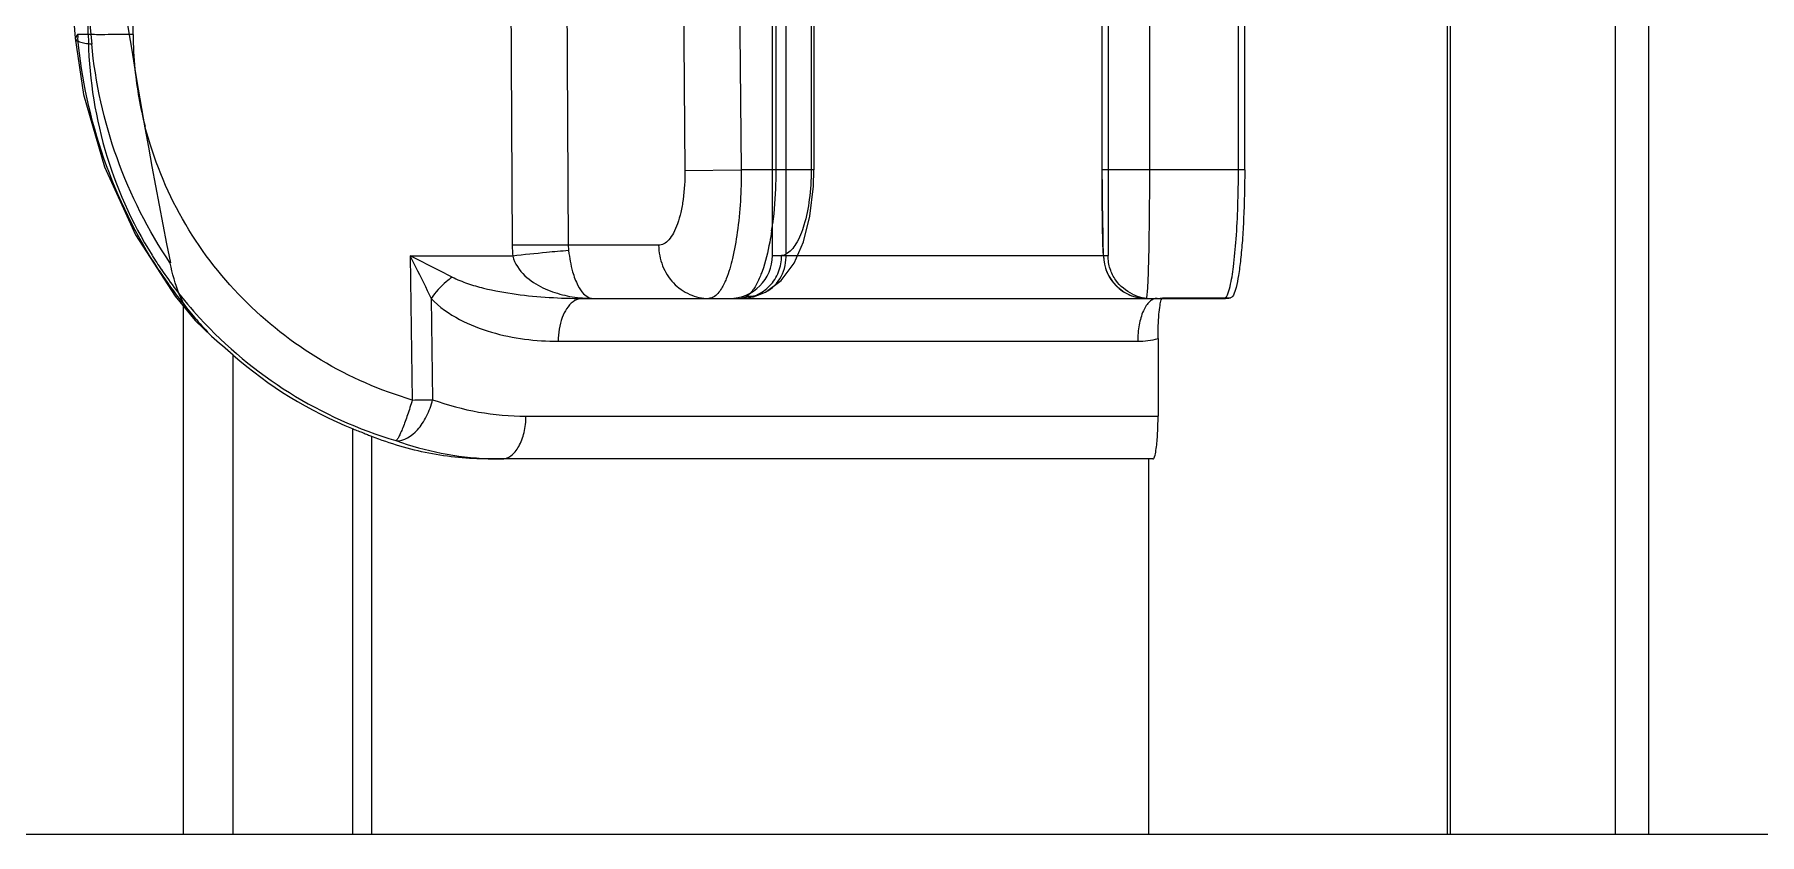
# Model space of a CAD drawing. Header units: millimetres. Extents: x 29875 to 31218, y -21313 to -20364.
# Drawn here: x 30513.73 to 30530.17, y -21063.23 to -21055.61 of the extents above; entities that cross this region are included whole.
import ezdxf

# ---------------------------------------------------------------- set-up
doc = ezdxf.new("R2010")
doc.units = ezdxf.units.MM
doc.header["$LTSCALE"] = 8
doc.layers.add('Cav-cor', color=30, linetype='Continuous')
doc.layers.add('WT', color=4, linetype='Continuous')

# ---------------------------------------------------------------- blocks, each defined once
blk = doc.blocks.new('20160903.150408')
at = {"layer": 'Cav-cor', "color": 241}
for p, q in [((-113.154, 15.622), (-113.21, 25.348)), ((-109.608, 25.348), (-109.54, 13.614)), ((-109.073, 25.348), (-109.005, 13.614)), ((-107.986, 24.834), (-107.893, 14.328)), ((-107.447, 24.342), (-107.357, 14.332)), ((-107.059, 13.516), (-107.059, 24.328)), ((-107.026, 24.328), (-107.026, 14.332)), ((-106.93, 24.328), (-106.93, 13.53)), ((-106.69, 24.328), (-106.69, 14.332)), ((-106.664, 24.328), (-106.664, 14.332)), ((-103.859, 24.328), (-103.859, 13.516)), ((-103.915, 14.242), (-103.915, 24.176)), ((-113.582, 15.622), (-113.6, 18.739)), ((-103.461, 14.332), (-103.461, 18.258)), ((-102.616, 14.332), (-102.616, 18.208)), ((-102.556, 14.332), (-102.556, 18.208)), ((-100.626, 18.208), (-100.626, 8)), ((-100.598, 18.208), (-100.598, 8)), ((-99.023, 18.208), (-99.023, 8)), ((-98.706, 18.208), (-98.706, 8)), ((-113.684, 15.622), (-113.708, 15.588)), ((-113.582, 15.622), (-113.684, 15.622)), ((-113.154, 15.622), (-113.179, 15.622)), ((-107.893, 14.328), (-107.357, 14.332)), ((-107.059, 14.332), (-107.357, 14.332)), ((-106.664, 14.332), (-107.059, 14.332)), ((-103.859, 14.332), (-103.915, 14.332)), ((-102.556, 14.332), (-103.859, 14.332)), ((-103.915, 14.242), (-103.914, 14.036)), ((-103.914, 14.036), (-103.913, 13.857)), ((-103.913, 13.857), (-103.91, 13.712)), ((-109.535, 13.512), (-110.512, 13.512)), ((-110.512, 13.512), (-110.493, 12.14)), ((-108.144, 13.614), (-109.005, 13.614)), ((-107.059, 13.516), (-103.859, 13.516)), ((-107.124, 13.168), (-107.124, 13.168)), ((-112.673, 8), (-112.673, 13.058)), ((-112.673, 13.058), (-112.563, 12.898)), ((-110.313, 13.107), (-110.299, 12.143)), ((-108.871, 13.108), (-103.336, 13.108)), ((-103.336, 13.113), (-102.693, 13.113)), ((-103.336, 13.108), (-102.754, 13.108)), ((-102.691, 13.113), (-102.693, 13.113)), ((-112.563, 12.898), (-112.408, 12.749)), ((-109.101, 12.7), (-103.576, 12.7)), ((-103.382, 12.725), (-103.382, 11.986)), ((-112.2, 8), (-112.2, 12.569)), ((-111.058, 8), (-111.058, 11.865)), ((-109.409, 11.986), (-103.382, 11.986)), ((-110.879, 8), (-110.879, 11.793)), ((-103.431, 11.578), (-109.77, 11.578)), ((-103.473, 11.578), (-103.473, 8)), ((-42.363, 8), (-122.231, 8))]:
    blk.add_line(p, q, dxfattribs=at)
for points in [[(-114.194, 25.348), (-114.126, 22.121), (-113.958, 18.741), (-113.708, 15.588)], [(-113.708, 15.588), (-113.627, 15.05), (-113.428, 14.361), (-113.133, 13.715), (-112.753, 13.131), (-112.563, 12.898)], [(-107.124, 13.168), (-106.974, 13.28), (-106.853, 13.443), (-106.764, 13.646), (-106.702, 13.892), (-106.668, 14.179), (-106.664, 14.332)], [(-103.91, 13.712), (-103.909, 13.654), (-103.908, 13.606), (-103.906, 13.565), (-103.905, 13.532), (-103.903, 13.504), (-103.9, 13.474), (-103.893, 13.433), (-103.879, 13.382), (-103.854, 13.325), (-103.817, 13.268), (-103.767, 13.214), (-103.706, 13.168), (-103.636, 13.134), (-103.559, 13.113), (-103.493, 13.108)], [(-107.361, 13.108), (-107.239, 13.124), (-107.124, 13.168)]]:
    blk.add_lwpolyline(points, dxfattribs=at)
for centre, radius, start, end in [((-0.584, 26.086), 113.457, 180.37289, 185.33738), ((-53.491, 25.267), 60.475, 179.9228, 191.27223), ((-108.95, 16.026), 4.751, 184.8673, 185.2305), ((-109.557, 15.648), 4.025, 180.3612, 211.9407), ((-109.559, 15.644), 3.595, 180.3477, 185.623), ((-109.562, 15.644), 3.592, 185.623, 194.4407), ((-110.272, 14.231), 3.241, 351.5066, 352.6799), ((-109.534, 15.659), 4.051, 211.9074, 214.203), ((-129.718, -25.247), 43.257, 63.0482, 63.6411), ((-108.543, 13.619), 0.997, 180.3359, 186.1577), ((-108.546, 13.615), 0.459, 180.1994, 186.5181), ((-107.467, 13.516), 0.408, 270, 0), ((-103.493, 13.516), 0.408, 179.9953, 269.9953), ((-109.062, 15.914), 4.607, 213.4126, 215.8485), ((-109.519, 15.67), 4.069, 214.2036, 217.4997), ((-109.114, 15.876), 4.543, 215.8503, 218.1074), ((-109.513, 15.674), 4.077, 217.4992, 222.4644), ((-109.138, 15.858), 4.512, 218.1095, 218.3885), ((-109.172, 15.83), 4.469, 218.3848, 220.8709), ((-108.77, 14.364), 1.256, 265.4026, 270.0045), ((-107.441, 13.318), 0.234, 312.7103, 316.2731), ((-103.445, 13.527), 0.419, 244.5685, 257.6627), ((-103.444, 13.531), 0.423, 257.6674, 269.9828), ((-103.391, 13.447), 0.339, 270.0136, 279.4334), ((-102.754, 13.527), 0.419, 270.0068, 278.6483), ((-102.754, 13.511), 0.403, 270.0065, 278.6467), ((-109.251, 15.762), 4.364, 220.8685, 223.6678), ((-109.472, 15.718), 4.136, 222.5284, 253.464), ((-103.577, 13.456), 0.756, 270.0343, 284.9094), ((-109.408, 14.588), 2.602, 249.9836, 269.9778), ((-109.639, 14.587), 3.009, 250.3802, 267.516), ((-109.642, 14.57), 2.992, 267.5569, 269.9961)]:
    blk.add_arc(centre, radius, start, end, dxfattribs=at)
blk.add_ellipse((-109.578, 15.658), major_axis=(0, 4.08), ratio=0.984031, start_param=2.429854, end_param=2.764137, dxfattribs=at)
for points, knots in [([(-113.708, 15.588), (-113.708, 15.58), (-113.694, 15.564), (-113.66, 15.55), (-113.61, 15.539), (-113.571, 15.534), (-113.549, 15.533)], [0, 0, 0, 0, 0.127536, 0.330368, 0.624515, 1, 1, 1, 1]), ([(-112.908, 13.377), (-113.125, 13.707), (-113.477, 14.422), (-113.646, 15.201), (-113.682, 15.592)], [0, 0, 0, 0, 0.501357, 1, 1, 1, 1]), ([(-113.179, 15.622), (-113.26, 15.622), (-113.395, 15.621), (-113.529, 15.621), (-113.582, 15.622)], [0, 0, 0, 0, 0.607561, 1, 1, 1, 1]), ([(-112.8, 13.445), (-113.011, 13.755), (-113.351, 14.428), (-113.514, 15.163), (-113.549, 15.533)], [0, 0, 0, 0, 0.502131, 1, 1, 1, 1]), ([(-110.493, 12.14), (-110.796, 12.229), (-111.383, 12.486), (-112.139, 13.078), (-112.72, 13.844), (-112.961, 14.441), (-113.041, 14.748)], [0, 0, 0, 0, 0.249492, 0.499283, 0.749467, 1, 1, 1, 1]), ([(-107.893, 14.328), (-107.892, 14.235), (-107.9, 14.1), (-107.93, 13.931), (-107.961, 13.824), (-107.998, 13.735), (-108.041, 13.669), (-108.089, 13.625), (-108.127, 13.614), (-108.144, 13.614)], [0, 0, 0, 0, 0.345337, 0.502591, 0.642648, 0.76202, 0.859309, 0.936311, 1, 1, 1, 1]), ([(-107.357, 14.332), (-107.356, 14.134), (-107.371, 13.85), (-107.432, 13.504), (-107.474, 13.357), (-107.5, 13.294)], [0, 0, 0, 0, 0.565704, 0.806164, 1, 1, 1, 1]), ([(-107.026, 14.332), (-107.026, 14.288), (-107.029, 14.116), (-107.041, 13.944), (-107.057, 13.818)], [0, 0, 0, 0, 0.257074, 1, 1, 1, 1]), ([(-106.69, 14.332), (-106.69, 14.238), (-106.7, 14.061), (-106.747, 13.822), (-106.817, 13.642), (-106.89, 13.551), (-106.93, 13.53)], [0, 0, 0, 0, 0.325679, 0.615758, 0.843443, 1, 1, 1, 1]), ([(-103.901, 13.516), (-103.901, 13.516), (-103.902, 13.518), (-103.902, 13.52), (-103.903, 13.525), (-103.904, 13.536), (-103.905, 13.553), (-103.906, 13.58), (-103.908, 13.614), (-103.909, 13.655), (-103.91, 13.702), (-103.911, 13.777), (-103.913, 13.883), (-103.914, 14.023), (-103.915, 14.174), (-103.915, 14.279), (-103.915, 14.332)], [0, 0, 0, 0, 0.001473, 0.005157, 0.011173, 0.01953, 0.04324, 0.07612, 0.117841, 0.168051, 0.226301, 0.292018, 0.44341, 0.616417, 0.804428, 1, 1, 1, 1]), ([(-103.476, 13.288), (-103.47, 13.436), (-103.464, 13.784), (-103.461, 14.132), (-103.461, 14.332)], [0, 0, 0, 0, 0.426731, 1, 1, 1, 1]), ([(-102.696, 13.221), (-102.681, 13.283), (-102.658, 13.434), (-102.634, 13.69), (-102.619, 13.998), (-102.616, 14.218), (-102.616, 14.332)], [0, 0, 0, 0, 0.171802, 0.408654, 0.692189, 1, 1, 1, 1]), ([(-102.556, 14.332), (-102.556, 14.178), (-102.56, 13.954), (-102.577, 13.669), (-102.593, 13.488), (-102.612, 13.337), (-102.634, 13.224), (-102.655, 13.155), (-102.674, 13.122), (-102.686, 13.114), (-102.691, 13.113)], [0, 0, 0, 0, 0.372485, 0.54136, 0.690259, 0.813717, 0.907459, 0.968848, 0.987594, 1, 1, 1, 1]), ([(-107.067, 13.752), (-107.072, 13.716), (-107.094, 13.585), (-107.125, 13.456), (-107.157, 13.366)], [0, 0, 0, 0, 0.278386, 1, 1, 1, 1]), ([(-110.512, 13.512), (-110.495, 13.478), (-110.427, 13.344), (-110.361, 13.209), (-110.313, 13.107)], [0, 0, 0, 0, 0.253478, 1, 1, 1, 1]), ([(-109.005, 13.614), (-109.076, 13.615), (-109.254, 13.615), (-109.432, 13.614), (-109.54, 13.614)], [0, 0, 0, 0, 0.394405, 1, 1, 1, 1]), ([(-109.002, 13.563), (-109.072, 13.559), (-109.25, 13.542), (-109.427, 13.524), (-109.535, 13.512)], [0, 0, 0, 0, 0.393984, 1, 1, 1, 1]), ([(-109.535, 13.512), (-109.517, 13.441), (-109.431, 13.316), (-109.253, 13.204), (-109.064, 13.138), (-108.935, 13.117), (-108.87, 13.112)], [0, 0, 0, 0, 0.270849, 0.521874, 0.763036, 1, 1, 1, 1]), ([(-109.002, 13.563), (-108.994, 13.495), (-108.974, 13.381), (-108.924, 13.243), (-108.87, 13.157), (-108.826, 13.123), (-108.805, 13.115)], [0, 0, 0, 0, 0.404851, 0.682152, 0.868386, 1, 1, 1, 1]), ([(-108.144, 13.614), (-108.143, 13.548), (-108.118, 13.416), (-108.013, 13.248), (-107.854, 13.135), (-107.728, 13.108), (-107.666, 13.108)], [0, 0, 0, 0, 0.257486, 0.510618, 0.757542, 1, 1, 1, 1]), ([(-107.361, 13.108), (-107.31, 13.108), (-107.207, 13.13), (-107.077, 13.221), (-106.991, 13.357), (-106.971, 13.463), (-106.971, 13.516)], [0, 0, 0, 0, 0.244897, 0.492813, 0.744939, 1, 1, 1, 1]), ([(-107.124, 13.168), (-107.062, 13.2), (-106.954, 13.309), (-106.925, 13.457), (-106.93, 13.53)], [0, 0, 0, 0, 0.489791, 1, 1, 1, 1]), ([(-106.93, 13.53), (-106.933, 13.528), (-106.946, 13.521), (-106.96, 13.516), (-106.971, 13.516)], [0, 0, 0, 0, 0.285053, 1, 1, 1, 1]), ([(-103.625, 13.149), (-103.688, 13.178), (-103.776, 13.252), (-103.846, 13.39), (-103.859, 13.473), (-103.859, 13.516)], [0, 0, 0, 0, 0.456054, 0.717671, 1, 1, 1, 1]), ([(-112.673, 13.058), (-112.688, 13.088), (-112.744, 13.212), (-112.78, 13.344), (-112.8, 13.445)], [0, 0, 0, 0, 0.241942, 1, 1, 1, 1]), ([(-107.157, 13.366), (-107.162, 13.352), (-107.181, 13.301), (-107.205, 13.252), (-107.225, 13.218)], [0, 0, 0, 0, 0.277709, 1, 1, 1, 1]), ([(-110.112, 13.312), (-110.132, 13.297), (-110.206, 13.238), (-110.272, 13.166), (-110.313, 13.107)], [0, 0, 0, 0, 0.251511, 1, 1, 1, 1]), ([(-110.112, 13.312), (-110.065, 13.288), (-109.966, 13.248), (-109.763, 13.19), (-109.503, 13.144), (-109.187, 13.114), (-108.976, 13.108), (-108.871, 13.108)], [0, 0, 0, 0, 0.125565, 0.250641, 0.500282, 0.749986, 1, 1, 1, 1]), ([(-107.5, 13.294), (-107.506, 13.28), (-107.527, 13.231), (-107.554, 13.184), (-107.579, 13.156)], [0, 0, 0, 0, 0.291796, 1, 1, 1, 1]), ([(-107.303, 13.129), (-107.288, 13.128), (-107.226, 13.129), (-107.165, 13.147), (-107.124, 13.168)], [0, 0, 0, 0, 0.25227, 1, 1, 1, 1]), ([(-107.225, 13.218), (-107.229, 13.212), (-107.243, 13.191), (-107.258, 13.17), (-107.271, 13.156)], [0, 0, 0, 0, 0.27219, 1, 1, 1, 1]), ([(-103.485, 13.151), (-103.484, 13.16), (-103.48, 13.205), (-103.478, 13.251), (-103.476, 13.288)], [0, 0, 0, 0, 0.188104, 1, 1, 1, 1]), ([(-102.749, 13.109), (-102.743, 13.111), (-102.732, 13.121), (-102.712, 13.158), (-102.702, 13.194), (-102.696, 13.221)], [0, 0, 0, 0, 0.135202, 0.340856, 1, 1, 1, 1]), ([(-110.313, 13.107), (-110.235, 13.026), (-110.05, 12.897), (-109.742, 12.778), (-109.423, 12.713), (-109.208, 12.7), (-109.101, 12.7)], [0, 0, 0, 0, 0.257766, 0.507059, 0.753612, 1, 1, 1, 1]), ([(-108.959, 13.077), (-109.008, 13.041), (-109.081, 12.914), (-109.101, 12.777), (-109.101, 12.7)], [0, 0, 0, 0, 0.442126, 1, 1, 1, 1]), ([(-108.871, 13.108), (-108.878, 13.108), (-108.91, 13.105), (-108.939, 13.091), (-108.959, 13.077)], [0, 0, 0, 0, 0.239133, 1, 1, 1, 1]), ([(-107.579, 13.156), (-107.592, 13.142), (-107.617, 13.118), (-107.651, 13.108), (-107.666, 13.108)], [0, 0, 0, 0, 0.551214, 1, 1, 1, 1]), ([(-107.303, 13.129), (-107.308, 13.126), (-107.326, 13.115), (-107.346, 13.108), (-107.361, 13.108)], [0, 0, 0, 0, 0.286719, 1, 1, 1, 1]), ([(-103.391, 13.108), (-103.404, 13.108), (-103.43, 13.102), (-103.465, 13.077), (-103.497, 13.038), (-103.536, 12.965), (-103.568, 12.851), (-103.576, 12.752), (-103.576, 12.7)], [0, 0, 0, 0, 0.076631, 0.163522, 0.266353, 0.386761, 0.674198, 1, 1, 1, 1]), ([(-103.492, 13.109), (-103.491, 13.11), (-103.49, 13.114), (-103.487, 13.128), (-103.486, 13.141), (-103.485, 13.151)], [0, 0, 0, 0, 0.109793, 0.312118, 1, 1, 1, 1]), ([(-103.382, 12.725), (-103.382, 12.766), (-103.381, 12.843), (-103.375, 12.949), (-103.366, 13.031), (-103.357, 13.077), (-103.351, 13.094)], [0, 0, 0, 0, 0.329307, 0.625389, 0.855672, 1, 1, 1, 1]), ([(-103.351, 13.094), (-103.35, 13.097), (-103.347, 13.104), (-103.341, 13.113), (-103.336, 13.113)], [0, 0, 0, 0, 0.371167, 1, 1, 1, 1]), ([(-110.649, 11.753), (-110.573, 11.743), (-110.471, 11.815), (-110.395, 11.916), (-110.34, 12.01), (-110.312, 12.089), (-110.299, 12.143)], [0, 0, 0, 0, 0.41489, 0.55274, 0.699056, 1, 1, 1, 1]), ([(-110.493, 12.14), (-110.507, 12.092), (-110.535, 12.003), (-110.573, 11.899), (-110.602, 11.83), (-110.619, 11.793), (-110.634, 11.768), (-110.644, 11.755), (-110.649, 11.753)], [0, 0, 0, 0, 0.355704, 0.666233, 0.79103, 0.889956, 0.959865, 1, 1, 1, 1]), ([(-110.493, 12.14), (-110.459, 12.14), (-110.394, 12.141), (-110.33, 12.143), (-110.299, 12.143)], [0, 0, 0, 0, 0.525157, 1, 1, 1, 1]), ([(-111.058, 11.865), (-111.042, 11.859), (-111.009, 11.845), (-110.976, 11.834), (-110.96, 11.827)], [0, 0, 0, 0, 0.495263, 1, 1, 1, 1]), ([(-109.642, 11.578), (-109.611, 11.578), (-109.56, 11.598), (-109.51, 11.647), (-109.461, 11.719), (-109.42, 11.834), (-109.409, 11.934), (-109.409, 11.986)], [0, 0, 0, 0, 0.184832, 0.292986, 0.414064, 0.691835, 1, 1, 1, 1]), ([(-103.402, 11.659), (-103.394, 11.706), (-103.385, 11.815), (-103.382, 11.924), (-103.382, 11.986)], [0, 0, 0, 0, 0.436013, 1, 1, 1, 1]), ([(-110.96, 11.827), (-110.947, 11.822), (-110.92, 11.809), (-110.893, 11.799), (-110.879, 11.793)], [0, 0, 0, 0, 0.485596, 1, 1, 1, 1]), ([(-109.77, 11.578), (-109.958, 11.578), (-110.338, 11.614), (-110.703, 11.723), (-110.879, 11.793)], [0, 0, 0, 0, 0.49897, 1, 1, 1, 1]), ([(-103.431, 11.578), (-103.428, 11.578), (-103.421, 11.585), (-103.41, 11.612), (-103.405, 11.639), (-103.402, 11.659)], [0, 0, 0, 0, 0.104964, 0.298843, 1, 1, 1, 1])]:
    blk.add_open_spline(points, degree=3, knots=knots, dxfattribs=at)
for points in [[(-108.805, 13.115), (-108.794, 13.11), (-108.782, 13.108), (-108.77, 13.108)], [(-107.282, 13.146), (-107.289, 13.14), (-107.296, 13.134), (-107.303, 13.129)], [(-102.754, 13.108), (-102.752, 13.108), (-102.75, 13.108), (-102.749, 13.109)], [(-112.408, 12.749), (-112.338, 12.689), (-112.269, 12.629), (-112.2, 12.569)]]:
    blk.add_open_spline(points, degree=3, dxfattribs=at)

msp = doc.modelspace()

# ---------------------------------------------------------------- block references
at = {"layer": 'WT'}
msp.add_blockref('20160903.150408', (30627.82, -21071.233), dxfattribs=at)

doc.saveas('drawing.dxf')
